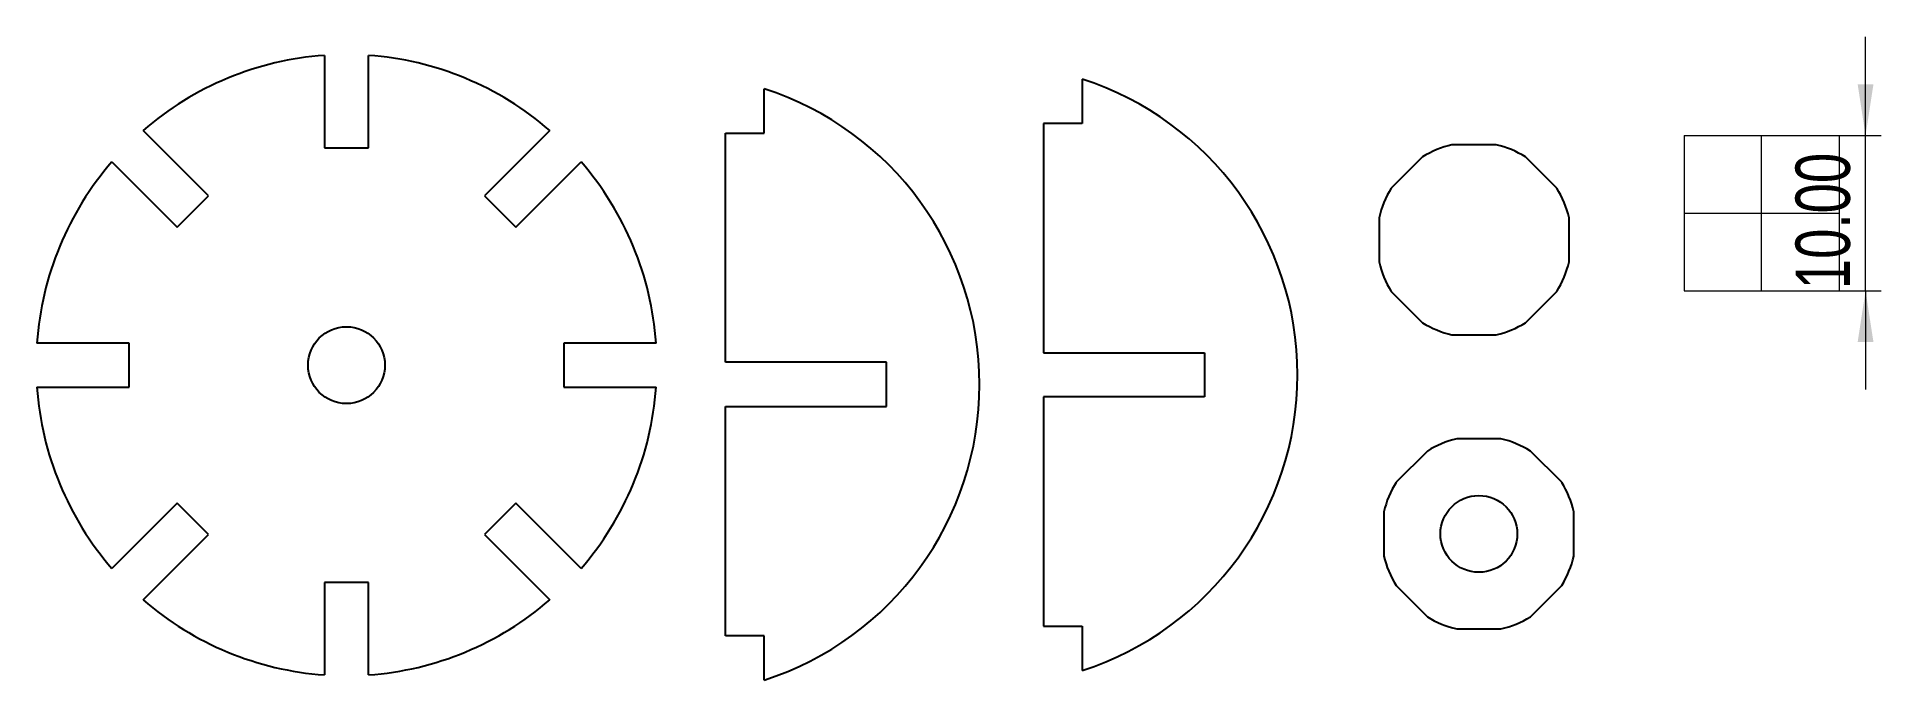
# Model space of a CAD drawing. Header units: millimetres. Extents: x 8 to 127, y 162 to 204.
import ezdxf

# ---------------------------------------------------------------- set-up
doc = ezdxf.new("R2010")
doc.units = ezdxf.units.MM
doc.header["$PDSIZE"] = -1
doc.linetypes.add('CENTERX2', pattern=[20.32, 12.7, -2.54, 2.54, -2.54])
doc.styles.add('SLDTEXTSTYLE0', font='TXT', dxfattribs={"width": 0.75})
doc.dimstyles.new('SLDDIMSTYLE0', dxfattribs={"dimtxt": 3.5, "dimasz": 3.302, "dimexe": 0, "dimexo": 0.0625, "dimgap": 0.875, "dimtad": 1, "dimrnd": 1e-09, "dimzin": 4, "dimdsep": 46, "dimtxsty": 'SLDTEXTSTYLE0', "dimsah": 1, "dimcen": 0.09, "dimadec": 0, "dimazin": 1, "dimtfac": 1, "dimtmove": 0, "dimatfit": 0, "dimfxl": 1, "dimfrac": 2, "dimtolj": 1, "dimtzin": 12, "dimarcsym": 0})

# ---------------------------------------------------------------- blocks, each defined once
blk = doc.blocks.new('_D')
at = {"color": 7, "linetype": 'Continuous', "lineweight": 18}
for p, q in [((125.68, 197.51), (125.68, 203.86)), ((119.98, 197.51), (126.68, 197.51)), ((125.68, 187.51), (125.68, 197.51)), ((119.98, 187.51), (126.68, 187.51)), ((125.68, 187.51), (125.68, 181.16))]:
    blk.add_line(p, q, dxfattribs=at)
for points in [[(125.68, 197.51), (126.19, 200.81), (125.17, 200.81)], [(125.68, 187.51), (125.17, 184.2), (126.19, 184.2)]]:
    blk.add_solid(points, dxfattribs=at)
at = {"color": 7, "linetype": 'Continuous', "lineweight": 18, "insert": (121.17, 187.61), "char_height": 3.5, "attachment_point": 1, "rotation": 90, "style": 'SLDTEXTSTYLE0'}
blk.add_mtext('10.00', dxfattribs=at)

msp = doc.modelspace()

# ---------------------------------------------------------------- linework, layer by layer
at = {"color": 7, "linetype": 'Continuous', "lineweight": 25}
for p, q in [((26.376, 202.666), (26.376, 196.717)), ((29.226, 196.717), (29.226, 202.666)), ((75.204, 201.136), (75.204, 198.286)), ((54.713, 197.665), (54.713, 200.515)), ((18.91, 193.624), (14.703, 197.831)), ((40.9, 197.831), (36.693, 193.624)), ((52.213, 182.9), (52.213, 197.665)), ((52.213, 197.665), (54.713, 197.665)), ((75.204, 198.286), (72.704, 198.286)), ((72.704, 198.286), (72.704, 183.521)), ((26.376, 196.717), (29.226, 196.717)), ((97.133, 196.126), (95.118, 194.11)), ((101.879, 196.911), (99.029, 196.911)), ((105.79, 194.11), (103.775, 196.126)), ((12.688, 195.816), (16.894, 191.609)), ((38.709, 191.609), (42.915, 195.816)), ((16.894, 191.609), (18.91, 193.624)), ((36.693, 193.624), (38.709, 191.609)), ((94.333, 192.214), (94.333, 189.364)), ((106.575, 189.364), (106.575, 192.214)), ((95.118, 187.469), (97.133, 185.453)), ((103.775, 185.453), (105.79, 187.469)), ((99.029, 184.668), (101.879, 184.668)), ((13.801, 184.142), (7.852, 184.142)), ((13.801, 181.292), (13.801, 184.142)), ((47.751, 184.142), (41.801, 184.142)), ((41.801, 184.142), (41.801, 181.292)), ((72.704, 183.521), (83.083, 183.521)), ((83.083, 183.521), (83.083, 180.671)), ((62.591, 182.9), (52.213, 182.9)), ((62.591, 180.05), (62.591, 182.9)), ((7.852, 181.292), (13.801, 181.292)), ((41.801, 181.292), (47.751, 181.292)), ((83.083, 180.671), (72.704, 180.671)), ((72.704, 180.671), (72.704, 165.906)), ((52.213, 165.285), (52.213, 180.05)), ((52.213, 180.05), (62.591, 180.05)), ((97.444, 177.186), (95.428, 175.171)), ((102.19, 177.971), (99.34, 177.971)), ((106.101, 175.171), (104.085, 177.186)), ((16.894, 173.825), (12.688, 169.618)), ((18.91, 171.81), (16.894, 173.825)), ((38.709, 173.825), (36.693, 171.81)), ((42.915, 169.618), (38.709, 173.825)), ((94.643, 173.275), (94.643, 170.425)), ((106.886, 170.425), (106.886, 173.275)), ((14.703, 167.603), (18.91, 171.81)), ((36.693, 171.81), (40.9, 167.603)), ((29.226, 168.717), (26.376, 168.717)), ((26.376, 168.717), (26.376, 162.768)), ((29.226, 162.768), (29.226, 168.717)), ((95.428, 168.529), (97.444, 166.514)), ((104.085, 166.514), (106.101, 168.529)), ((54.713, 165.285), (52.213, 165.285)), ((54.713, 162.435), (54.713, 165.285)), ((72.704, 165.906), (75.204, 165.906)), ((75.204, 165.906), (75.204, 163.056)), ((99.34, 165.729), (102.19, 165.729))]:
    msp.add_line(p, q, dxfattribs=at)
at = {"color": 7, "linetype": 'Continuous', "lineweight": 18}
for p, q in [((113.982, 197.507), (123.982, 197.507)), ((113.982, 197.507), (113.982, 187.507)), ((123.982, 197.507), (123.982, 187.507)), ((113.982, 187.507), (123.982, 187.507))]:
    msp.add_line(p, q, dxfattribs=at)
at = {"color": 7, "linetype": 'CENTERX2', "lineweight": 18}
for p, q in [((118.982, 187.507), (118.982, 197.507)), ((113.982, 192.507), (123.982, 192.507))]:
    msp.add_line(p, q, dxfattribs=at)
at = {"color": 7, "linetype": 'Continuous', "lineweight": 25}
for centre in [(27.801, 182.717), (100.765, 171.85)]:
    msp.add_circle(centre, 2.475, dxfattribs=at)
for centre, radius, start, end in [((27.801, 182.717), 20, 94.08579, 130.91421), ((27.801, 182.717), 20, 49.08579, 85.91421), ((69.083, 182.096), 20, 287.82231, 72.17769), ((48.591, 181.475), 20, 287.82231, 72.17769), ((100.454, 190.789), 6.285, 103.10465, 121.89535), ((100.454, 190.789), 6.285, 58.10465, 76.89535), ((27.801, 182.717), 20, 139.08579, 175.91421), ((27.801, 182.717), 20, 4.08579, 40.91421), ((100.454, 190.789), 6.285, 148.10465, 166.89535), ((100.454, 190.789), 6.285, 13.10465, 31.89535), ((100.454, 190.789), 6.285, 193.10465, 211.89535), ((100.454, 190.789), 6.285, 328.10465, 346.89535), ((100.454, 190.789), 6.285, 238.10465, 256.89535), ((100.454, 190.789), 6.285, 283.10465, 301.89535), ((27.801, 182.717), 20, 184.08579, 220.91421), ((27.801, 182.717), 20, 319.08579, 355.91421), ((100.765, 171.85), 6.285, 103.10465, 121.89535), ((100.765, 171.85), 6.285, 58.10465, 76.89535), ((100.765, 171.85), 6.285, 148.10465, 166.89535), ((100.765, 171.85), 6.285, 13.10465, 31.89535), ((100.765, 171.85), 6.285, 193.10465, 211.89535), ((100.765, 171.85), 6.285, 328.10465, 346.89535), ((27.801, 182.717), 20, 229.08579, 265.91421), ((27.801, 182.717), 20, 274.08579, 310.91421), ((100.765, 171.85), 6.285, 238.10465, 256.89535), ((100.765, 171.85), 6.285, 283.10465, 301.89535)]:
    msp.add_arc(centre, radius, start, end, dxfattribs=at)
at = {"color": 7, "linetype": 'Continuous', "lineweight": 0}
msp.add_point((118.982, 192.507), dxfattribs=at)

# ---------------------------------------------------------------- dimensions: what is measured, and where the dimension line sits
at = {"color": 7, "linetype": 'Continuous', "lineweight": 18}
dim = msp.add_linear_dim(base=(125.683, 197.507), p1=(118.982, 187.507), p2=(118.982, 197.507), angle=90, dimstyle='SLDDIMSTYLE0', dxfattribs=at)
dim.commit()
dim.dimension.update_dxf_attribs({"geometry": '_D', "text_midpoint": (125.683, 193.433), "dimtype": 160})

doc.saveas('drawing.dxf')
